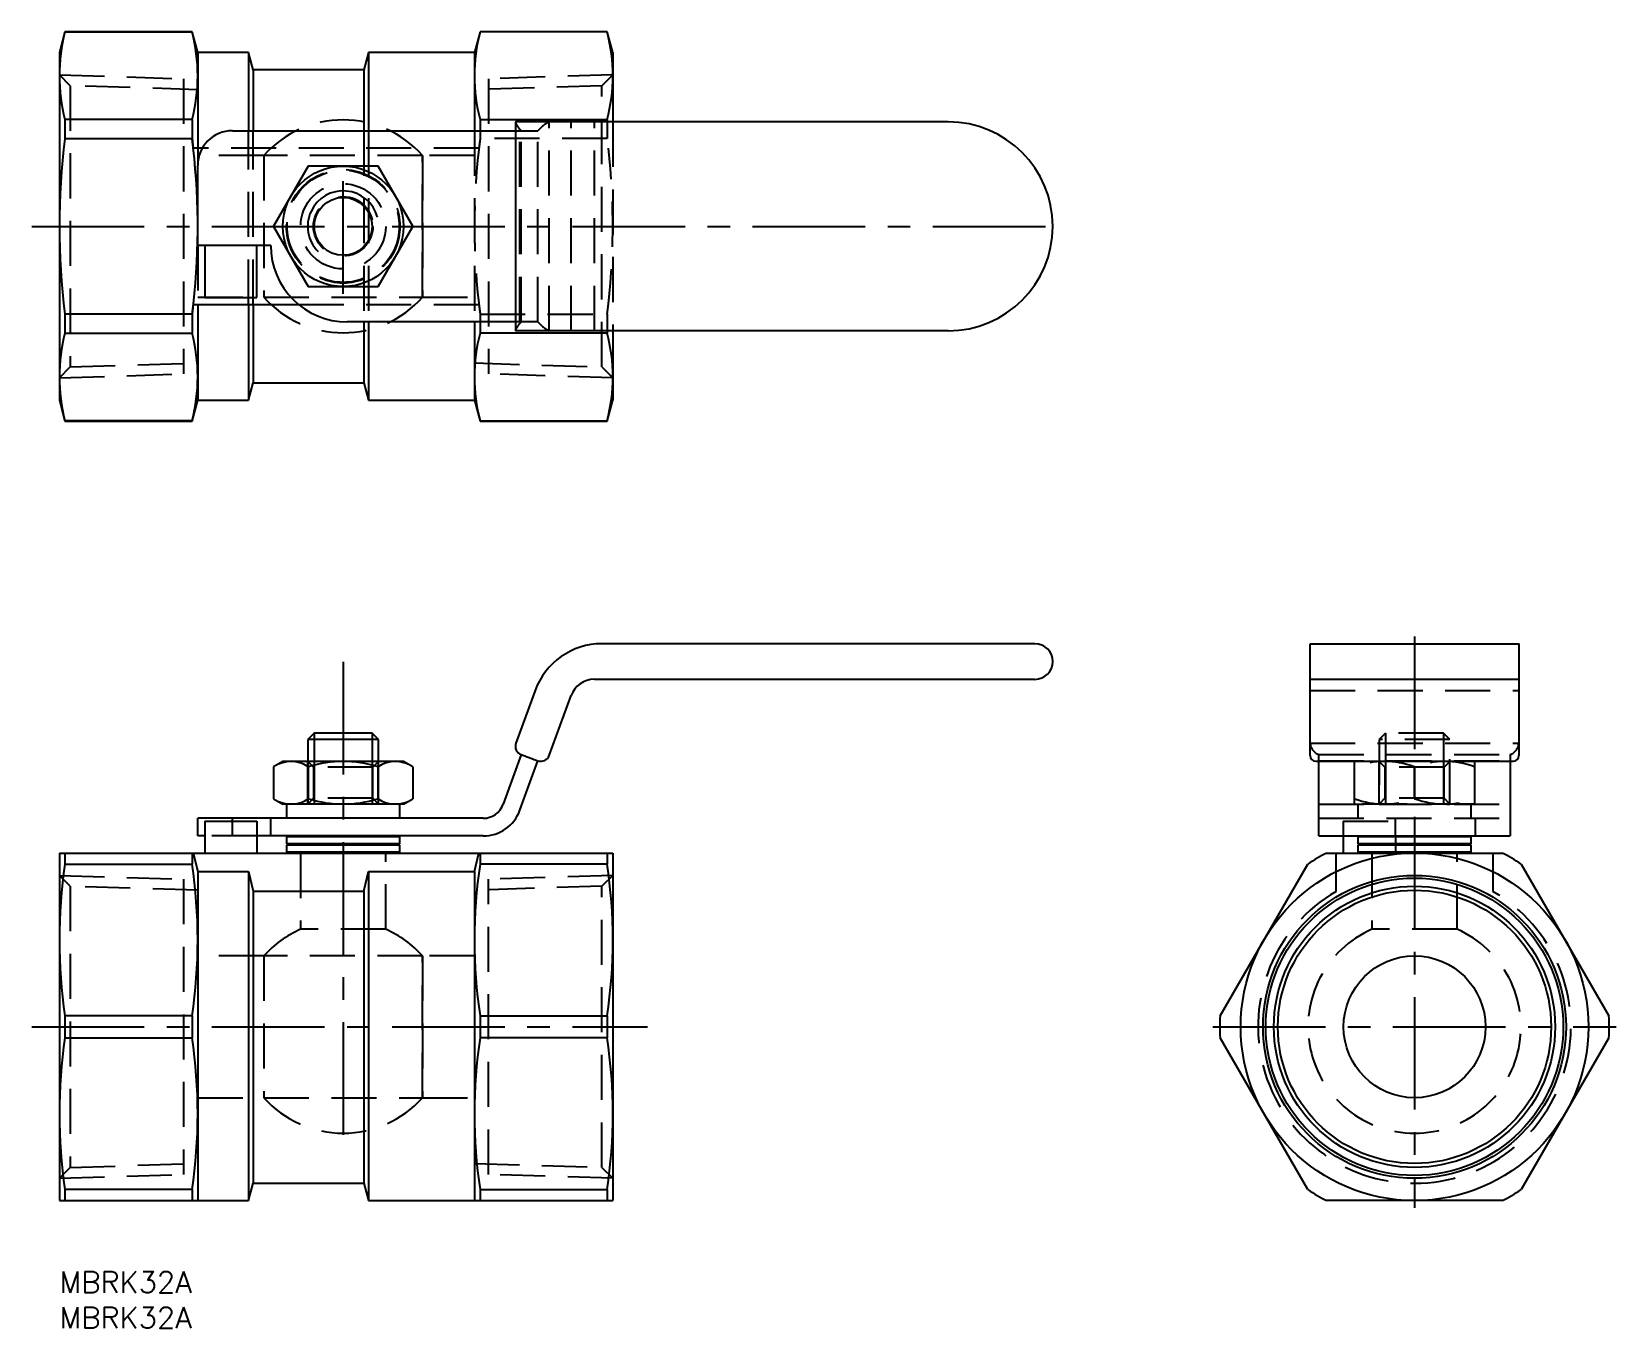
# Model space of a CAD drawing. Extents: x -4 to 219, y -8 to 175.
import ezdxf

# ---------------------------------------------------------------- set-up
doc = ezdxf.new("R2010")
doc.units = 0
doc.header["$LTSCALE"] = 0.5
doc.linetypes.add('CENTER', pattern=[50.8, 31.75, -6.35, 6.35, -6.35])
doc.linetypes.add('DASHED', pattern=[19.05, 12.7, -6.35])
for name, color, linetype in [('MSM_CENTER', 1, 'CENTER'), ('MSM_CONTINUOUS', 7, 'CONTINUOUS'), ('MSM_DASHED', 4, 'DASHED'), ('MSM_NARROW', 5, 'CONTINUOUS'), ('MSM_PART_NUMBER', 7, 'CONTINUOUS')]:
    doc.layers.add(name, color=color, linetype=linetype)
doc.styles.get("Standard").update_dxf_attribs({"font": 'txt.shx', "height": 3, "bigfont": 'bigfont.shx'})

msp = doc.modelspace()

# ---------------------------------------------------------------- linework, layer by layer
at = {"layer": 'MSM_CENTER'}
for p, q in [((40, 137.84), (40, 156.84)), ((-3.9, 147.34), (141, 147.34)), ((190.99, 89.5), (190.99, 9)), ((40, 85.95), (40, 16.68)), ((-3.9, 34.5), (82.9, 34.5)), ((162.55, 34.5), (219.43, 34.5))]:
    msp.add_line(p, q, dxfattribs=at)
at = {"layer": 'MSM_CONTINUOUS'}
for p, q in [((0.79, 174.78), (0, 171.84)), ((18.71, 174.78), (0.79, 174.78)), ((0.79, 174.78), (0.79, 174.74)), ((0.79, 174.74), (18.71, 174.74)), ((19.5, 171.84), (18.71, 174.78)), ((18.71, 174.78), (18.71, 174.74)), ((59.29, 174.78), (58.5, 171.84)), ((77.21, 174.78), (59.29, 174.78)), ((59.29, 174.78), (59.29, 174.74)), ((77.21, 174.74), (59.29, 174.74)), ((78, 171.84), (77.21, 174.78)), ((77.21, 174.78), (77.21, 174.74)), ((0, 171.84), (0, 122.84)), ((26.64, 171.84), (19.5, 171.84)), ((19.5, 171.84), (19.5, 158.37)), ((27.3, 169.39), (26.64, 171.84)), ((26.64, 171.84), (26.64, 160.82)), ((43.56, 171.84), (42.9, 169.39)), ((58.5, 171.84), (43.56, 171.84)), ((43.56, 171.84), (43.56, 160.82)), ((58.5, 171.84), (58.5, 160.82)), ((78, 171.84), (78, 162.07)), ((42.9, 169.39), (27.3, 169.39)), ((27.3, 169.39), (27.3, 160.82)), ((42.9, 169.39), (42.9, 160.82)), ((18.71, 162.38), (0.79, 162.38)), ((0.79, 162.38), (0.79, 159.7)), ((18.71, 162.38), (18.71, 159.7)), ((24.4, 160.82), (64.27, 160.82)), ((59.29, 162.38), (77.21, 162.38)), ((59.29, 162.38), (59.29, 160.82)), ((64.27, 161.99), (64.27, 132.69)), ((125.27, 162.07), (64.35, 162.07)), ((77.21, 162.38), (77.21, 162.07)), ((0.79, 159.7), (18.71, 159.7)), ((18.71, 159.7), (18.87, 158.37)), ((20.16, 158.37), (18.87, 158.37)), ((19.5, 144.65), (19.5, 155.92)), ((35.08, 155.81), (30.2, 147.37)), ((44.88, 155.84), (35.12, 155.84)), ((49.8, 147.37), (44.92, 155.81)), ((30.2, 147.31), (35.08, 138.87)), ((44.92, 138.87), (49.8, 147.31)), ((29.79, 144.65), (19.5, 144.65)), ((20.5, 144.65), (20.5, 137.3)), ((27.85, 137.3), (27.85, 144.65)), ((35.12, 138.84), (44.88, 138.84)), ((18.87, 136.32), (18.71, 134.98)), ((18.87, 136.32), (33.73, 136.32)), ((19.5, 136.32), (19.5, 122.84)), ((20.5, 137.3), (27.85, 137.3)), ((26.64, 136.32), (26.64, 122.84)), ((27.3, 136.32), (27.3, 125.29)), ((0.79, 134.98), (0.79, 132.3)), ((18.71, 134.98), (0.79, 134.98)), ((18.71, 134.98), (18.71, 132.3)), ((0.79, 132.3), (18.71, 132.3)), ((64.27, 133.87), (40.57, 133.87)), ((42.9, 133.87), (42.9, 125.29)), ((43.56, 133.87), (43.56, 122.84)), ((58.5, 133.87), (58.5, 122.84)), ((59.29, 133.87), (59.29, 132.3)), ((77.21, 132.3), (59.29, 132.3)), ((125.27, 132.62), (64.35, 132.62)), ((77.21, 132.62), (77.21, 132.3)), ((78, 132.62), (78, 122.84)), ((26.64, 122.84), (27.3, 125.29)), ((27.3, 125.29), (42.9, 125.29)), ((42.9, 125.29), (43.56, 122.84)), ((0, 122.84), (0.79, 119.9)), ((18.71, 119.9), (19.5, 122.84)), ((19.5, 122.84), (26.64, 122.84)), ((43.56, 122.84), (58.5, 122.84)), ((58.5, 122.84), (59.29, 119.9)), ((77.21, 119.9), (78, 122.84)), ((0.79, 119.94), (0.79, 119.9)), ((18.71, 119.94), (0.79, 119.94)), ((0.79, 119.9), (18.71, 119.9)), ((18.71, 119.94), (18.71, 119.9)), ((59.29, 119.94), (59.29, 119.9)), ((59.29, 119.94), (77.21, 119.94)), ((59.29, 119.9), (77.21, 119.9)), ((77.21, 119.94), (77.21, 119.9)), ((137.5, 88.5), (76.46, 88.5)), ((176.27, 72.76), (176.27, 88.5)), ((176.27, 88.5), (205.72, 88.5)), ((205.72, 72.76), (205.72, 88.5)), ((75.41, 83.5), (137.5, 83.5)), ((176.27, 83.5), (205.72, 83.5)), ((67.06, 81.92), (64.35, 74.47)), ((69.05, 72.76), (72.12, 81.2)), ((35.92, 75.9), (35, 74.98)), ((35, 74.98), (35, 71.9)), ((45, 74.98), (35, 74.98)), ((44.08, 75.9), (35.92, 75.9)), ((45, 74.98), (44.08, 75.9)), ((45, 71.9), (45, 74.98)), ((31.5, 71.9), (30.2, 71.15)), ((48.5, 71.9), (31.5, 71.9)), ((49.8, 71.15), (48.5, 71.9)), ((65.09, 72.87), (62.55, 65.87)), ((64.9, 65.02), (67.44, 72.01)), ((65.09, 72.87), (67.44, 72.01)), ((177.09, 71.94), (204.89, 71.94)), ((177.52, 61.4), (177.52, 71.94)), ((204.47, 71.94), (204.47, 61.4)), ((30.2, 71.15), (30.2, 66.65)), ((35.08, 71.15), (35.08, 66.65)), ((35.12, 71.15), (35.08, 71.15)), ((35.12, 66.65), (35.12, 71.15)), ((44.92, 71.15), (44.88, 71.15)), ((44.88, 71.15), (44.88, 66.65)), ((44.92, 66.65), (44.92, 71.15)), ((49.8, 71.15), (49.8, 66.65)), ((30.2, 66.65), (31.5, 65.9)), ((48.5, 65.9), (31.5, 65.9)), ((32, 65.9), (32, 63.9)), ((35.12, 66.65), (35.08, 66.65)), ((44.92, 66.65), (44.88, 66.65)), ((48, 63.9), (48, 65.9)), ((48.5, 65.9), (49.8, 66.65)), ((19.5, 61.4), (19.5, 63.9)), ((59.73, 63.9), (19.5, 63.9)), ((20.5, 63.5), (20.5, 59)), ((20.5, 63.5), (27.85, 63.5)), ((27.85, 63.5), (27.85, 59)), ((29.79, 61.4), (29.79, 63.9)), ((20.5, 61.4), (19.5, 61.4)), ((59.73, 61.4), (27.85, 61.4)), ((32.1, 61.4), (32, 61.3)), ((32, 61.3), (32, 60.3)), ((48, 61.3), (32, 61.3)), ((32, 60.3), (32.1, 60.2)), ((48, 60.3), (32, 60.3)), ((48, 61.3), (47.9, 61.4)), ((47.9, 60.2), (48, 60.3)), ((48, 60.3), (48, 61.3)), ((177.52, 61.4), (204.47, 61.4)), ((180.95, 61.4), (180.95, 59)), ((183.09, 61.4), (182.99, 61.3)), ((198.99, 61.3), (182.99, 61.3)), ((182.99, 61.3), (182.99, 60.3)), ((182.99, 60.3), (183.09, 60.2)), ((198.99, 60.3), (182.99, 60.3)), ((198.99, 61.3), (198.89, 61.4)), ((198.89, 60.2), (198.99, 60.3)), ((198.99, 60.3), (198.99, 61.3)), ((0, 59), (0, 10)), ((0, 59), (78, 59)), ((0.79, 59), (0.79, 57.45)), ((18.71, 59), (18.71, 57.45)), ((18.87, 59), (19.5, 56.38)), ((32.1, 60.2), (32, 60.1)), ((32, 60.1), (32, 59.1)), ((48, 60.1), (32, 60.1)), ((32, 59.1), (32.1, 59)), ((48, 59.1), (32, 59.1)), ((47.9, 60.2), (32.1, 60.2)), ((48, 60.1), (47.9, 60.2)), ((47.9, 59), (48, 59.1)), ((48, 59.1), (48, 60.1)), ((58.5, 56.38), (59.13, 59)), ((59.29, 59), (59.29, 57.45)), ((77.21, 59), (77.21, 57.45)), ((78, 59), (78, 10)), ((178.63, 59), (203.35, 59)), ((183.09, 60.2), (182.99, 60.1)), ((198.99, 60.1), (182.99, 60.1)), ((182.99, 60.1), (182.99, 59.1)), ((182.99, 59.1), (183.09, 59)), ((198.99, 59.1), (182.99, 59.1)), ((198.89, 60.2), (183.09, 60.2)), ((198.99, 60.1), (198.89, 60.2)), ((198.89, 59), (198.99, 59.1)), ((198.99, 59.1), (198.99, 60.1)), ((0.79, 57.45), (18.71, 57.45)), ((19.5, 56.38), (26.64, 56.38)), ((19.5, 56.38), (19.5, 10)), ((26.64, 56.38), (27.3, 53.6)), ((26.64, 56.38), (26.64, 10)), ((42.9, 53.6), (43.56, 56.38)), ((43.56, 56.38), (58.5, 56.38)), ((43.56, 56.38), (43.56, 10)), ((58.5, 56.38), (58.5, 10)), ((77.21, 57.45), (59.29, 57.45)), ((163.59, 36.05), (175.95, 57.45)), ((206.03, 57.45), (218.39, 36.05)), ((27.3, 53.6), (42.9, 53.6)), ((27.3, 53.6), (27.3, 12.45)), ((42.9, 53.6), (42.9, 12.45)), ((18.71, 36.05), (0.79, 36.05)), ((0.79, 36.05), (0.79, 32.95)), ((18.71, 36.05), (18.71, 32.95)), ((59.29, 36.05), (77.21, 36.05)), ((59.29, 36.05), (59.29, 32.95)), ((77.21, 36.05), (77.21, 32.95)), ((0.79, 32.95), (18.71, 32.95)), ((77.21, 32.95), (59.29, 32.95)), ((175.95, 11.55), (163.59, 32.95)), ((218.39, 32.95), (206.03, 11.55)), ((0.79, 11.55), (0.79, 10)), ((18.71, 11.55), (0.79, 11.55)), ((18.71, 11.55), (18.71, 10)), ((26.64, 10), (27.3, 12.45)), ((27.3, 12.45), (42.9, 12.45)), ((42.9, 12.45), (43.56, 10)), ((59.29, 11.55), (59.29, 10)), ((59.29, 11.55), (77.21, 11.55)), ((77.21, 11.55), (77.21, 10)), ((0, 10), (26.64, 10)), ((43.56, 10), (78, 10)), ((203.35, 10), (178.63, 10))]:
    msp.add_line(p, q, dxfattribs=at)
for centre, radius in [((40, 147.34), 8.5), ((190.99, 34.5), 24.5), ((190.99, 34.5), 21.35), ((190.99, 34.5), 19.82), ((190.99, 34.5), 19.26), ((190.99, 34.5), 10)]:
    msp.add_circle(centre, radius, dxfattribs=at)
for centre, radius, start, end in [((24.61, 168.56), 24.61, 165.4615, 194.5385), ((-5.11, 168.56), 24.61, 345.4615, 14.5385), ((83.11, 168.56), 24.61, 165.4615, 194.5385), ((53.39, 168.56), 24.61, 345.4615, 14.5385), ((24.4, 155.92), 4.9, 90, 180), ((64.35, 161.99), 0.0754, 90, 180), ((125.27, 147.34), 14.73, 270, 90), ((97.32, 147.34), 97.32, 172.7047, 187.2953), ((-77.82, 147.34), 97.32, 352.7047, 6.5051), ((40, 147.34), 9.8, 119.8482, 120.1518), ((40, 147.34), 9.8, 59.8482, 60.1518), ((40, 147.34), 5, 15, 225), ((40, 147.34), 9.8, 179.8482, 180.1518), ((40, 147.34), 9.8, 359.8482, 0.1518), ((40.57, 144.65), 10.78, 180, 270), ((40, 147.34), 9.8, 239.8482, 240.1518), ((40, 147.34), 9.8, 299.8482, 300.1518), ((24.61, 126.12), 24.61, 165.4615, 194.5385), ((-5.11, 126.12), 24.61, 345.4615, 14.5385), ((83.11, 126.12), 24.61, 165.4615, 194.5385), ((64.35, 132.69), 0.0754, 180, 270), ((53.39, 126.12), 24.61, 345.4615, 14.5385), ((76.46, 78.5), 10, 90, 160), ((137.5, 85.99), 2.51, 270, 90), ((75.41, 80), 3.5, 90, 160), ((65.52, 74.04), 1.25, 160, 250), ((32.64, 67.56), 4.34, 55.7874, 115.7874), ((40, 55.68), 16.22, 72.5038, 107.4962), ((47.36, 67.56), 4.34, 64.2126, 124.2126), ((67.87, 73.19), 1.25, 250, 340), ((177.09, 72.76), 0.822, 180, 270), ((204.89, 72.76), 0.822, 270, 0), ((32.64, 70.24), 4.34, 244.2126, 304.2126), ((40, 82.12), 16.22, 252.5038, 287.4962), ((47.36, 70.24), 4.34, 235.7874, 295.7874), ((59.73, 66.9), 3, 270, 340), ((59.73, 66.9), 5.5, 270, 340), ((190.99, 34.5), 27.44, 116.7655, 123.2345), ((190.99, 34.5), 27.44, 56.7655, 63.2345), ((73.08, 46.75), 73.08, 171.58, 188.42), ((-53.58, 46.75), 73.08, 351.58, 8.42), ((131.58, 46.75), 73.08, 171.58, 188.42), ((4.92, 46.75), 73.08, 351.58, 8.42), ((190.99, 34.5), 27.44, 176.7655, 183.2345), ((190.99, 34.5), 27.44, 356.7655, 3.2345), ((73.08, 22.25), 73.08, 171.58, 188.42), ((-53.58, 22.25), 73.08, 351.58, 8.42), ((131.58, 22.25), 73.08, 171.58, 188.42), ((4.92, 22.25), 73.08, 351.58, 8.42), ((190.99, 34.5), 27.44, 236.7655, 243.2345), ((190.99, 34.5), 27.44, 296.7655, 303.2345)]:
    msp.add_arc(centre, radius, start, end, dxfattribs=at)
at = {"layer": 'MSM_DASHED'}
for p, q in [((1.53, 167.16), (0, 168.69)), ((0, 168.69), (17.5, 168.15)), ((17.5, 168.15), (17.5, 126.53)), ((78, 168.69), (60.5, 168.15)), ((60.5, 168.15), (60.5, 126.53)), ((78, 168.69), (76.47, 167.16)), ((19.5, 166.6), (1.53, 167.16)), ((1.53, 167.16), (1.53, 127.52)), ((76.47, 167.16), (58.5, 166.6)), ((76.47, 127.52), (76.47, 167.16)), ((26.64, 136.32), (26.64, 160.82)), ((27.3, 136.32), (27.3, 160.82)), ((42.9, 160.82), (42.9, 133.87)), ((43.56, 160.82), (43.56, 133.87)), ((58.5, 160.82), (58.5, 133.87)), ((59.29, 160.82), (59.29, 159.7)), ((64.27, 160.82), (67.44, 160.82)), ((64.9, 133.87), (64.9, 160.82)), ((65.09, 133.87), (65.09, 160.82)), ((67.44, 133.87), (67.44, 160.82)), ((69.05, 132.62), (69.05, 162.07)), ((72.12, 132.62), (72.12, 162.07)), ((75.41, 132.62), (75.41, 162.07)), ((77.21, 162.07), (77.21, 159.7)), ((78, 162.07), (78, 132.62)), ((59.29, 159.7), (59.13, 158.37)), ((77.21, 159.7), (59.29, 159.7)), ((19.5, 158.37), (19.5, 155.92)), ((28.82, 157.34), (19.5, 157.34)), ((59.13, 158.37), (20.16, 158.37)), ((28.82, 157.34), (28.82, 137.34)), ((51.18, 157.34), (28.82, 157.34)), ((28.82, 157.34), (28.82, 137.34)), ((58.5, 157.34), (51.18, 157.34)), ((51.18, 157.34), (51.18, 137.34)), ((51.18, 137.34), (51.18, 157.34)), ((19.5, 144.65), (19.5, 136.32)), ((19.5, 137.34), (28.82, 137.34)), ((28.82, 137.34), (51.18, 137.34)), ((33.73, 136.32), (59.13, 136.32)), ((51.18, 137.34), (58.5, 137.34)), ((59.13, 136.32), (59.29, 134.98)), ((59.29, 134.98), (77.21, 134.98)), ((59.29, 134.98), (59.29, 133.87)), ((77.21, 134.98), (77.21, 132.62)), ((67.44, 133.87), (64.27, 133.87)), ((0, 125.99), (1.53, 127.52)), ((1.53, 127.52), (19.5, 128.08)), ((58.5, 128.08), (76.47, 127.52)), ((76.47, 127.52), (78, 125.99)), ((0, 125.99), (17.5, 126.53)), ((78, 125.99), (60.5, 126.53)), ((176.27, 81.92), (205.72, 81.92)), ((176.27, 74.47), (205.72, 74.47)), ((186.91, 75.9), (185.99, 74.98)), ((195.99, 74.98), (185.99, 74.98)), ((185.99, 74.98), (185.99, 65.9)), ((195.07, 75.9), (186.91, 75.9)), ((186.91, 75.9), (186.91, 71.9)), ((195.99, 74.98), (195.07, 75.9)), ((195.07, 75.9), (195.07, 71.9)), ((195.99, 65.9), (195.99, 74.98)), ((35, 71.9), (35, 65.9)), ((35, 71.9), (35.81, 71.09)), ((35.92, 71.9), (35.92, 65.9)), ((44.08, 71.9), (44.08, 65.9)), ((44.19, 71.09), (45, 71.9)), ((45, 65.9), (45, 71.9)), ((177.52, 72.87), (204.47, 72.87)), ((177.52, 71.94), (177.52, 72.87)), ((177.52, 72.01), (204.47, 72.01)), ((182.49, 71.9), (182.49, 65.9)), ((199.49, 71.9), (182.49, 71.9)), ((185.99, 71.9), (186.8, 71.09)), ((186.91, 71.9), (186.91, 65.9)), ((195.07, 71.9), (195.07, 65.9)), ((195.18, 71.09), (195.99, 71.9)), ((199.49, 65.9), (199.49, 71.9)), ((204.47, 72.87), (204.47, 71.94)), ((35.81, 71.09), (35.81, 66.71)), ((44.19, 71.09), (35.81, 71.09)), ((44.19, 66.71), (44.19, 71.09)), ((182.52, 71.15), (182.49, 71.15)), ((182.52, 66.65), (182.52, 71.15)), ((186.8, 71.09), (186.8, 66.71)), ((195.18, 71.09), (186.8, 71.09)), ((191.02, 71.15), (190.96, 71.15)), ((190.96, 71.15), (190.96, 66.65)), ((191.02, 66.65), (191.02, 71.15)), ((195.18, 66.71), (195.18, 71.09)), ((199.49, 71.15), (199.46, 71.15)), ((199.46, 71.15), (199.46, 66.65)), ((35.81, 66.71), (35, 65.9)), ((45, 65.9), (35, 65.9)), ((44.19, 66.71), (35.81, 66.71)), ((45, 65.9), (44.19, 66.71)), ((177.52, 65.87), (204.47, 65.87)), ((182.52, 66.65), (182.49, 66.65)), ((199.49, 65.9), (182.49, 65.9)), ((182.99, 65.9), (182.99, 63.9)), ((186.8, 66.71), (185.99, 65.9)), ((185.99, 65.9), (195.99, 65.9)), ((195.18, 66.71), (186.8, 66.71)), ((191.02, 66.65), (190.96, 66.65)), ((195.99, 65.9), (195.18, 66.71)), ((198.99, 63.9), (198.99, 65.9)), ((199.49, 66.65), (199.46, 66.65)), ((24.4, 61.4), (24.4, 63.9)), ((177.52, 63.9), (204.47, 63.9)), ((180.95, 63.5), (180.95, 61.4)), ((180.95, 63.5), (188.3, 63.5)), ((188.3, 61.4), (188.3, 63.9)), ((199.57, 61.4), (199.57, 63.9)), ((27.85, 61.4), (20.5, 61.4)), ((188.3, 61.4), (188.3, 59)), ((34, 59), (34, 48.25)), ((34, 59), (34, 48.25)), ((46, 48.25), (46, 59)), ((46, 48.25), (46, 59)), ((179.97, 53.6), (179.97, 59)), ((184.99, 59), (184.99, 48.25)), ((184.99, 59), (184.99, 48.25)), ((196.99, 48.25), (196.99, 59)), ((196.99, 48.25), (196.99, 59)), ((202.02, 59), (202.02, 53.6)), ((1.53, 54.32), (0, 55.85)), ((0, 55.85), (17.5, 55.31)), ((78, 55.85), (60.5, 55.31)), ((78, 55.85), (76.47, 54.32)), ((19.5, 53.76), (1.53, 54.32)), ((1.53, 54.32), (1.53, 14.68)), ((17.5, 55.31), (17.5, 13.69)), ((76.47, 54.32), (58.5, 53.76)), ((60.5, 13.69), (60.5, 55.31)), ((76.47, 14.68), (76.47, 54.32)), ((46, 48.25), (34, 48.25)), ((46, 48.25), (34, 48.25)), ((196.99, 48.25), (184.99, 48.25)), ((196.99, 48.25), (184.99, 48.25)), ((28.82, 44.5), (19.5, 44.5)), ((28.82, 44.5), (28.82, 24.5)), ((51.18, 44.5), (28.82, 44.5)), ((28.82, 44.5), (28.82, 24.5)), ((58.5, 44.5), (51.18, 44.5)), ((51.18, 44.5), (51.18, 24.5)), ((51.18, 24.5), (51.18, 44.5)), ((19.5, 24.5), (28.82, 24.5)), ((28.82, 24.5), (51.18, 24.5)), ((51.18, 24.5), (58.5, 24.5)), ((0, 13.15), (1.53, 14.68)), ((0, 13.15), (17.5, 13.69)), ((1.53, 14.68), (19.5, 15.24)), ((58.5, 15.24), (76.47, 14.68)), ((78, 13.15), (60.5, 13.69)), ((76.47, 14.68), (78, 13.15))]:
    msp.add_line(p, q, dxfattribs=at)
for radius in [8, 7.9, 6, 6, 4.19]:
    msp.add_circle((40, 147.34), radius, dxfattribs=at)
for centre, radius, start, end in [((40, 147.34), 15, 41.8103, 138.1897), ((40, 147.34), 15, 41.8103, 138.1897), ((66.89, 162.95), 2.79, 200.0995, 229.9005), ((71.29, 157.54), 5.05, 116.3498, 139.5733), ((-77.82, 147.34), 97.32, 6.5052, 7.2953), ((155.82, 147.34), 97.32, 172.7047, 187.2953), ((-19.32, 147.34), 97.32, 352.7047, 6.5051), ((40, 147.34), 15, 221.8103, 318.1897), ((40, 147.34), 15, 221.8103, 318.1897), ((66.89, 131.73), 2.79, 130.0995, 159.9005), ((71.29, 137.14), 5.05, 220.4267, 243.6502), ((178.14, 74.65), 1.88, 185.3235, 250.5996), ((203.84, 74.65), 1.88, 289.4004, 354.6765), ((177.08, 73.23), 1.29, 270.3038, 289.6962), ((186.74, 59.64), 12.26, 69.8489, 110.1511), ((195.24, 59.64), 12.26, 69.8489, 110.1511), ((204.9, 73.23), 1.29, 250.3038, 269.6962), ((186.74, 78.16), 12.26, 249.8489, 290.1511), ((195.24, 78.16), 12.26, 249.8489, 290.1511), ((190.99, 34.5), 22.05, 120, 60), ((40, 34.5), 15, 113.5782, 138.1897), ((40, 34.5), 15, 113.5782, 138.1897), ((40, 34.5), 15, 41.8103, 66.4218), ((40, 34.5), 15, 41.8103, 66.4218), ((190.99, 34.5), 15, 113.5782, 66.4218), ((190.99, 34.5), 15, 113.5782, 66.4218), ((40, 34.5), 15, 221.8103, 318.1897), ((40, 34.5), 15, 221.8103, 318.1897)]:
    msp.add_arc(centre, radius, start, end, dxfattribs=at)
at = {"layer": 'MSM_NARROW'}
for p, q in [((35.92, 75.9), (35.92, 71.9)), ((44.08, 75.9), (44.08, 71.9))]:
    msp.add_line(p, q, dxfattribs=at)
at = {"layer": 'MSM_NARROW', "linetype": 'DASHED'}
for p, q in [((35, 65.9), (35, 71.9)), ((45, 65.9), (45, 71.9)), ((185.99, 65.9), (185.99, 71.9)), ((195.99, 65.9), (195.99, 71.9))]:
    msp.add_line(p, q, dxfattribs=at)
at = {"layer": 'MSM_NARROW'}
for centre, radius in [((40, 147.34), 4.08), ((190.99, 34.5), 20.96)]:
    msp.add_circle(centre, radius, dxfattribs=at)

# ---------------------------------------------------------------- texts
at = {"layer": 'MSM_PART_NUMBER'}
for p in [(0, -3), (0, -8)]:
    msp.add_text('MBRK32A', height=3, dxfattribs=at).set_placement(p)

doc.saveas('drawing.dxf')
